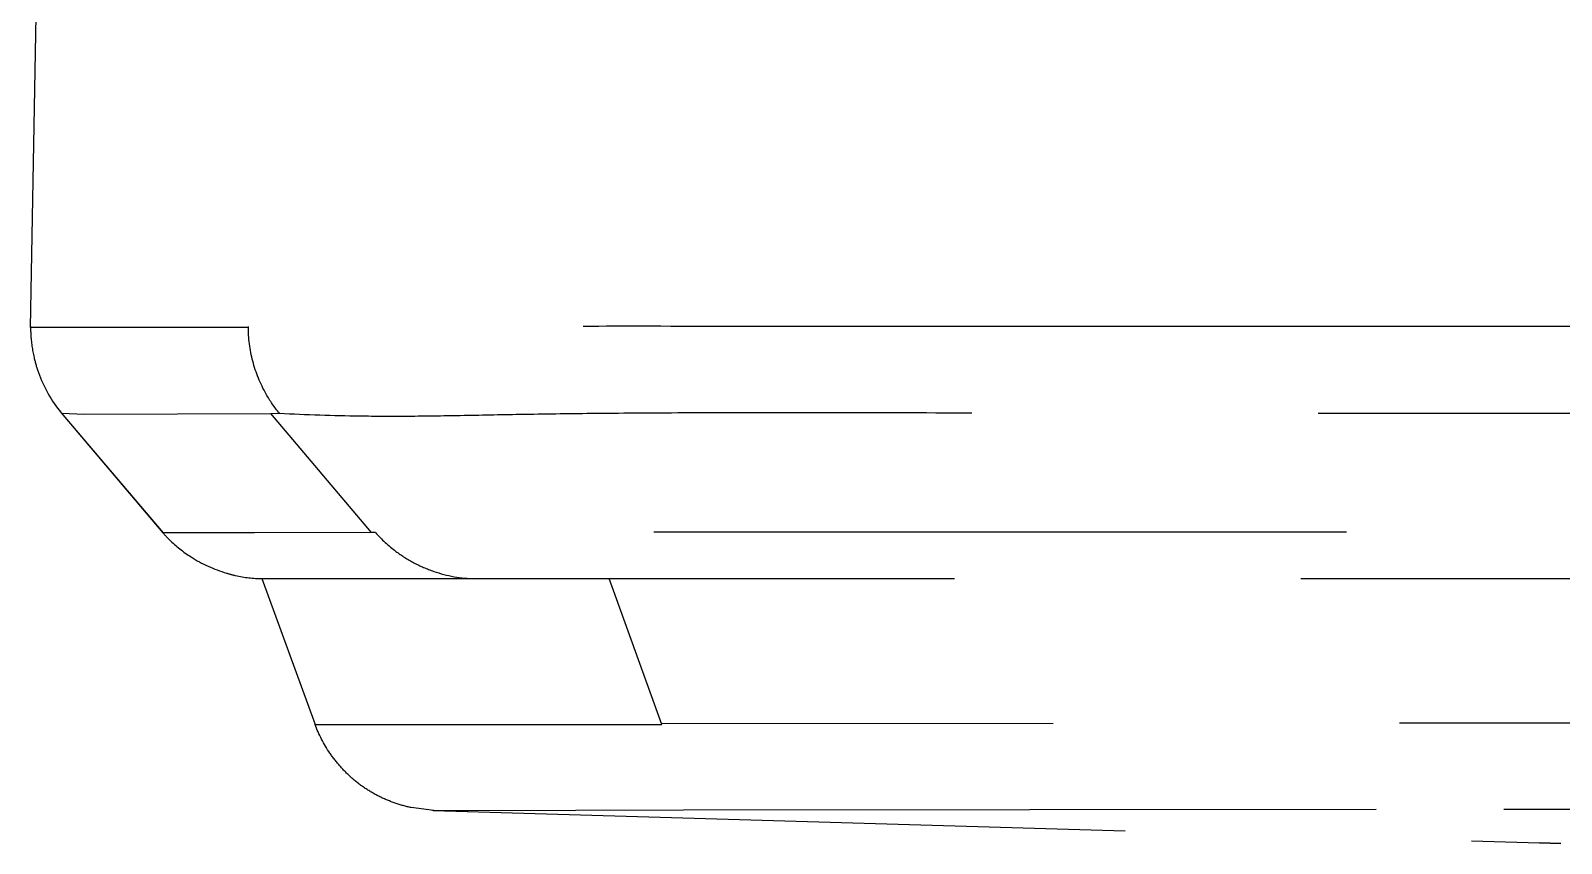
# Model space of a CAD drawing. Header units: millimetres. Extents: x 1236 to 1656, y -100 to 494.
# Drawn here: x 1473.7 to 1476.507, y 345.143 to 346.634 of the extents above; entities that cross this region are included whole.
import ezdxf

# ---------------------------------------------------------------- set-up
doc = ezdxf.new("R2010")
doc.units = ezdxf.units.MM
doc.header["$LTSCALE"] = 0.1
doc.linetypes.add('HIDDENX2', pattern=[19.05, 12.7, -6.35])
doc.layers.add('HIDDEN', color=8, linetype='HIDDENX2')

msp = doc.modelspace()

# ---------------------------------------------------------------- linework, layer by layer
at = {"layer": 'HIDDEN'}
for p, q in [((1473.7002, 346.0892), (1473.7167, 347.0352)), ((1474.0996, 346.0892), (1473.7002, 346.0892)), ((1476.5885, 346.0914), (1475.9832, 346.0912)), ((1473.7562, 345.9327), (1473.7563, 345.9326)), ((1473.7563, 345.9328), (1473.9431, 345.7124)), ((1473.7563, 345.9326), (1473.7565, 345.9325)), ((1473.7563, 345.9326), (1473.9426, 345.7126)), ((1473.7565, 345.9325), (1473.7989, 345.9305)), ((1473.7989, 345.9305), (1474.1402, 345.9318)), ((1474.1402, 345.9318), (1474.1563, 345.9319)), ((1474.1402, 345.9318), (1474.3247, 345.7133)), ((1474.1109, 345.7127), (1473.9426, 345.7126)), ((1473.9426, 345.7126), (1473.9426, 345.7126)), ((1474.3247, 345.7133), (1474.1109, 345.7127)), ((1474.3326, 345.7135), (1474.3245, 345.7135)), ((1479.9233, 345.7137), (1474.3325, 345.7137)), ((1474.1244, 345.6286), (1474.2217, 345.3613)), ((1474.1245, 345.6287), (1512.7541, 345.6287)), ((1474.8578, 345.3613), (1474.761, 345.6286)), ((1474.2217, 345.3613), (1474.3045, 345.3612)), ((1474.3045, 345.3612), (1474.8578, 345.3613)), ((1477.4804, 345.364), (1474.8573, 345.3624)), ((1474.4398, 345.2034), (1474.3979, 345.2086)), ((1474.4382, 345.2034), (1476.4671, 345.144)), ((1474.4398, 345.2034), (1474.4555, 345.2034)), ((1474.4555, 345.2034), (1474.5025, 345.2035)), ((1474.5025, 345.2035), (1474.8976, 345.2042)), ((1474.8976, 345.2042), (1476.4019, 345.2058)), ((1476.4019, 345.2058), (1476.6139, 345.2059)), ((1476.5066, 345.1429), (1476.467, 345.144)), ((1476.4671, 345.144), (1476.5066, 345.1429))]:
    msp.add_line(p, q, dxfattribs=at)
msp.add_arc((1474.1345, 345.8888), 0.2611, 237.5364, 253.2635, dxfattribs=at)
for points, knots in [([(1473.7002, 346.0909), (1473.7001, 346.0862), (1473.7005, 346.0672), (1473.7032, 346.0482), (1473.7065, 346.0343)], [0, 0, 0, 0, 0.247443, 1, 1, 1, 1]), ([(1474.1564, 345.9321), (1474.1472, 345.9429), (1474.1267, 345.9728), (1474.105, 346.0266), (1474.0993, 346.07), (1474.0996, 346.0914)], [0, 0, 0, 0, 0.248099, 0.62634, 1, 1, 1, 1]), ([(1475.9832, 346.0912), (1475.8215, 346.0912), (1475.5355, 346.0911), (1475.1539, 346.0911), (1474.8609, 346.0916), (1474.6626, 346.0915), (1474.5339, 346.0903), (1474.4549, 346.089), (1474.3843, 346.087), (1474.32, 346.086), (1474.2601, 346.0872), (1474.2039, 346.0893), (1474.1508, 346.0914), (1474.1164, 346.0917), (1474.0996, 346.0914)], [0, 0, 0, 0, 0.257455, 0.455507, 0.607868, 0.724039, 0.771284, 0.81284, 0.849904, 0.883728, 0.91537, 0.945192, 0.973372, 1, 1, 1, 1]), ([(1473.7065, 346.0343), (1473.7086, 346.025), (1473.7193, 345.9886), (1473.7382, 345.9545), (1473.7563, 345.9328)], [0, 0, 0, 0, 0.252643, 1, 1, 1, 1]), ([(1474.1563, 345.9319), (1474.2057, 345.9297), (1474.2826, 345.927), (1474.391, 345.9266), (1474.4864, 345.9281), (1474.5973, 345.9303), (1474.7287, 345.9322), (1474.8864, 345.9333), (1475.0769, 345.9337), (1475.3074, 345.9332), (1475.5848, 345.9326), (1475.9149, 345.9323), (1476.4704, 345.9319), (1477.307, 345.9317), (1478.2341, 345.9315), (1479.0766, 345.9317), (1479.7724, 345.9321), (1480.5019, 345.9326), (1481.2586, 345.9329), (1482.0367, 345.9329), (1482.8316, 345.9327), (1483.6397, 345.9321), (1484.4582, 345.9316), (1485.2849, 345.9315), (1486.1181, 345.9317), (1486.9563, 345.932), (1488.0811, 345.9321), (1489.4934, 345.932), (1490.625, 345.9319), (1491.192, 345.9317)], [0, 0, 0, 0, 0.008693, 0.013563, 0.019077, 0.025498, 0.033098, 0.042221, 0.053265, 0.066647, 0.082803, 0.102116, 0.124783, 0.180626, 0.249442, 0.288037, 0.329006, 0.371968, 0.416503, 0.462256, 0.508988, 0.556479, 0.60457, 0.653132, 0.702062, 0.751286, 0.800738, 0.900141, 1, 1, 1, 1]), ([(1473.9431, 345.7123), (1473.9467, 345.7081), (1473.9621, 345.6917), (1473.98, 345.6776), (1473.9943, 345.6685)], [0, 0, 0, 0, 0.246431, 1, 1, 1, 1]), ([(1474.3326, 345.7135), (1474.3436, 345.7005), (1474.366, 345.6799), (1474.4028, 345.6568), (1474.4504, 345.6361), (1474.4895, 345.6287), (1474.5151, 345.6287)], [0, 0, 0, 0, 0.247378, 0.437186, 0.627831, 1, 1, 1, 1]), ([(1474.0593, 345.6387), (1474.0647, 345.6371), (1474.0862, 345.6314), (1474.1085, 345.6287), (1474.1251, 345.6287)], [0, 0, 0, 0, 0.253854, 1, 1, 1, 1]), ([(1474.3979, 345.2086), (1474.3881, 345.2107), (1474.3685, 345.2162), (1474.3402, 345.2279), (1474.3134, 345.2433), (1474.2889, 345.2622), (1474.2672, 345.2841), (1474.2426, 345.3158), (1474.2286, 345.3426), (1474.2219, 345.361)], [0, 0, 0, 0, 0.124476, 0.250811, 0.377928, 0.505158, 0.632039, 0.757702, 1, 1, 1, 1])]:
    msp.add_open_spline(points, degree=3, knots=knots, dxfattribs=at)
for points in [[(1474.4375, 345.2034), (1474.4375, 345.2034), (1474.4375, 345.2034), (1474.4374, 345.2034)], [(1474.4376, 345.2034), (1474.4376, 345.2034), (1474.4376, 345.2034), (1474.4375, 345.2034)]]:
    msp.add_open_spline(points, degree=3, dxfattribs=at)

doc.saveas('drawing.dxf')
